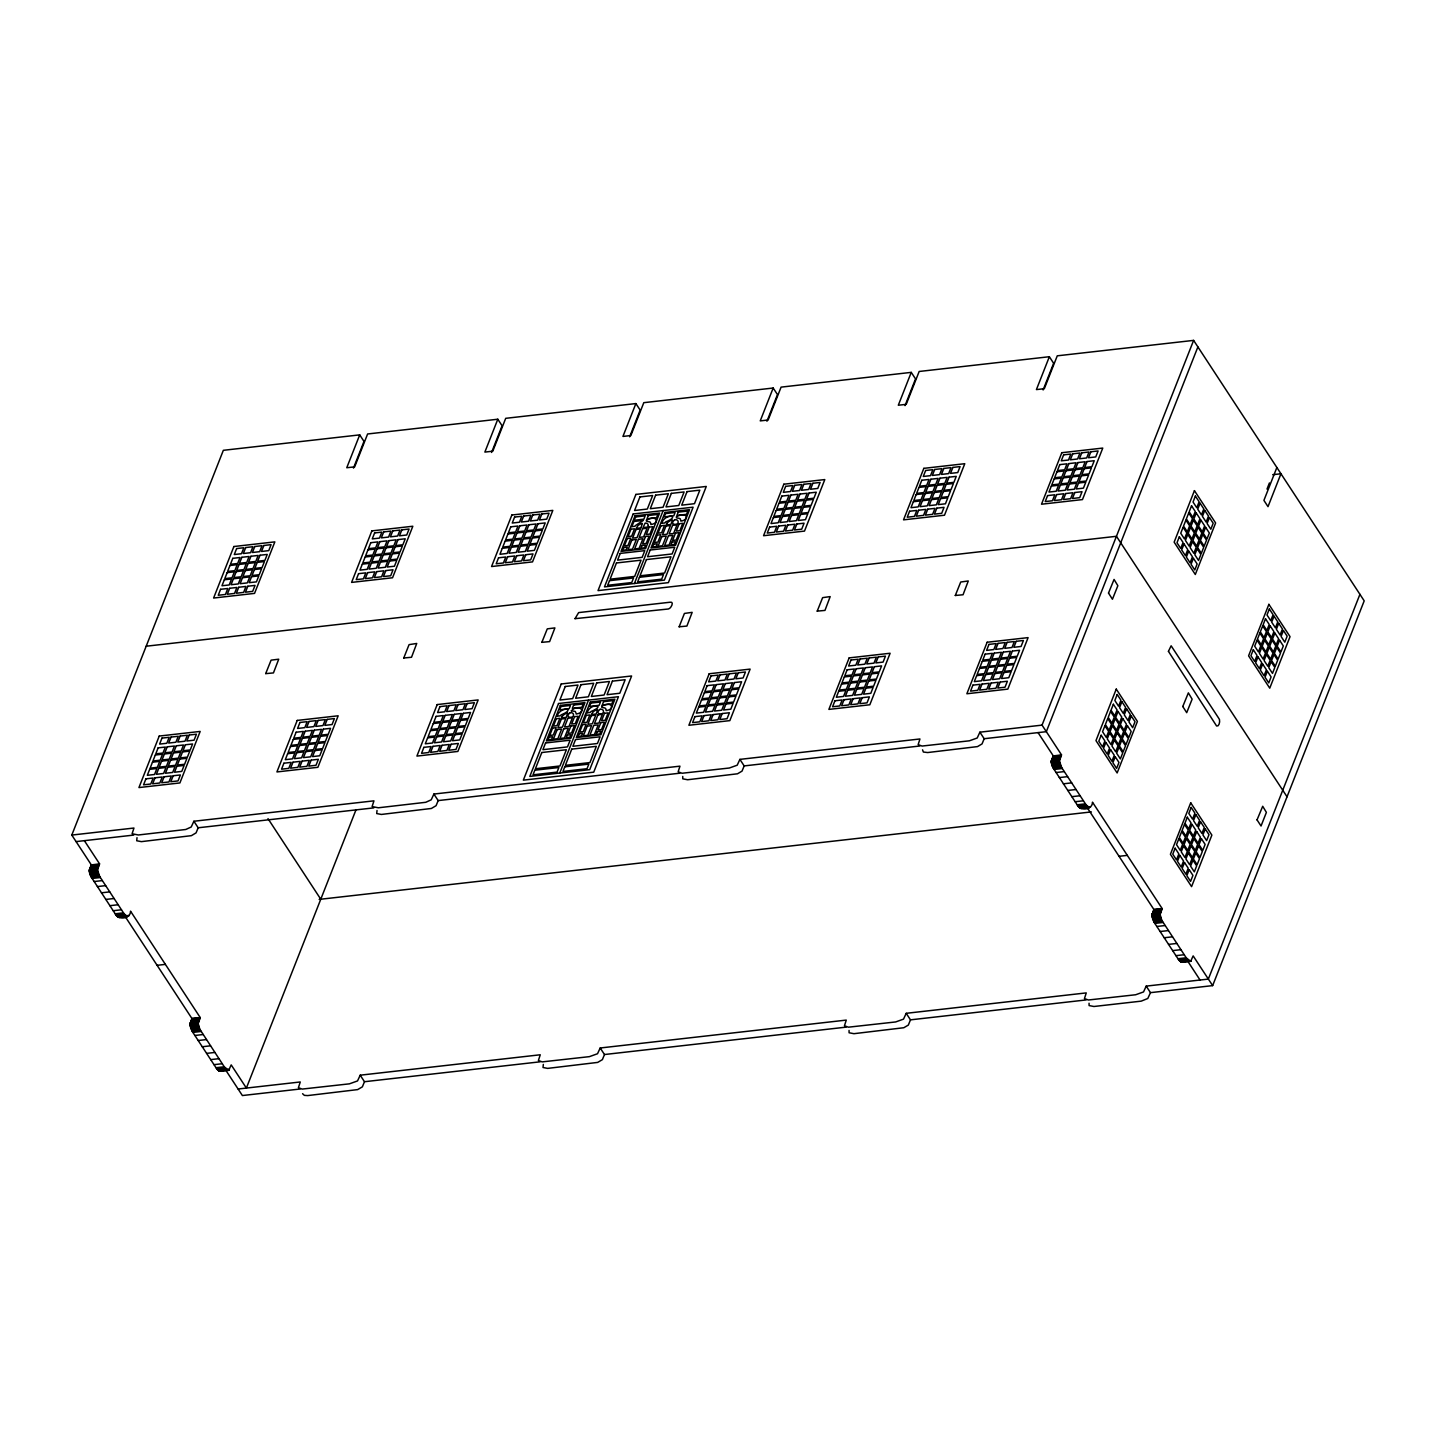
<?xml version="1.0" encoding="UTF-8"?>
<svg xmlns="http://www.w3.org/2000/svg" width="1436" height="1436" viewBox="0 0 1436 1436"><rect width="100%" height="100%" fill="white"/><g stroke="black" fill="none" stroke-linecap="round" stroke-linejoin="round"><path stroke-width="1.5" d="M356.074 809.617L246.382 1088.075L231.196 1064.884L228.701 1070.341L224.267 1066.786L199.855 1029.289L198.204 1023.635L200.232 1017.585L130.532 911.16C130.694 919.058 117.914 920.386 115.185 913.781L90.791 876.355L89.212 870.898L91.276 864.795L71.8 835.07L223.352 450.312L359.718 434.875L363.99 441.408L353.471 468.1M127.553 916.599L124.124 913.835L99.712 876.534L97.504 869.965L99.569 863.862L84.365 840.67M221.054 1070.538L219.367 1071.238L216.639 1068.689L192.227 1031.407L189.929 1024.568L191.939 1018.519L124.663 915.773M1089.062 1003.225L1089.098 1005.577L1093.945 1006.492L1141.207 1001.143L1147.795 998.487L1150.487 992.653L1212.648 985.617L1193.154 955.891L1190.659 961.33L1186.226 957.794L1161.796 920.297L1160.144 914.624L1162.173 908.593L1092.473 802.168C1092.652 810.048 1079.872 811.394 1077.144 804.788L1052.75 767.362L1051.17 761.906L1053.234 755.803L1038.048 732.611M1089.511 807.606L1086.083 804.842L1061.653 767.542L1059.445 760.972L1061.509 754.869L1042.051 725.126L1193.621 340.386L1057.273 355.823L1044.313 388.689L1036.415 389.587L1049.357 356.72L919.166 371.475L906.224 404.342L898.308 405.239L911.25 372.373L781.094 387.128L768.152 419.994L760.236 420.892L773.178 388.025L643.795 402.672L630.853 435.539L622.937 436.436L635.879 403.57L505.723 418.325L492.781 451.191L484.865 452.089L497.807 419.222L367.616 433.977L354.674 466.844L346.758 467.741L359.718 434.875M1183.013 961.528L1181.307 962.228L1178.597 959.697L1154.167 922.397L1151.869 915.558L1153.898 909.526L1087.806 808.594M137.012 837.673L136.725 840.76L141.392 841.64L191.383 835.662L196.068 832.88L198.168 827.782L193.896 821.248L373.952 800.839L372.103 806.565L378.35 807.786L425.774 802.293L431.231 799.798L433.887 794.054L679.964 766.16L678.151 771.814L682.046 773.25L729.362 768.009L737.207 765.191L739.899 759.375L919.955 738.966L918.142 744.62L922.056 746.056L969.372 740.814L977.216 737.996L979.89 732.18L1042.051 725.126M193.896 821.248L191.221 826.992L185.765 829.487L138.359 834.98L132.094 833.76L133.961 828.034L71.8 835.07M491.579 452.466L502.097 425.756L497.807 419.222M377.022 810.478L376.717 813.566L381.384 814.445L431.374 808.468L436.077 805.686L438.177 800.588L433.887 794.054M1359.928 594.325L1208.34 979.083L1146.197 986.119L1143.523 991.935L1135.679 994.753L1088.362 999.995L1084.449 998.558L1086.262 992.904L906.206 1013.313L903.513 1019.129L895.669 1021.947L848.353 1027.189L844.458 1025.753L846.271 1020.098L600.194 1047.993L597.52 1053.737L589.406 1056.645L542.162 1061.886L538.392 1060.504L540.259 1054.778L360.203 1075.187L357.528 1080.931L349.415 1083.839L302.152 1089.08L298.401 1087.698L300.268 1081.972L238.107 1089.009M360.203 1075.187L364.475 1081.721L362.375 1086.837L357.672 1089.601L307.699 1095.578L304.36 1095.363L302.583 1093.693M629.65 436.813L640.169 410.104L635.879 403.57M640.923 527.82L642.395 523.404A5.888 3.518 -33.2 0 0 641.048 523.727L639.182 524.678A13.211 7.898 -33.2 0 0 637.674 525.953L636.202 528.358L640.905 527.856M571.366 710.784C578.529 703.048 587.827 712.023 576.213 714.051A35.433 21.163 -33.2 0 0 576.033 713.154L575.262 711.43L571.384 710.802M648.336 525.612L647.762 527.048L643.041 527.604L645.087 523.099A5.888 3.518 -33.2 0 1 646.29 523.135L647.528 523.727A13.211 7.898 -33.2 0 1 648.121 524.768L648.336 525.594M559.771 773.035L588.491 700.122M634.425 583.501L663.163 510.57M591.506 714.518L592.978 712.112A13.211 7.898 -33.2 0 1 594.486 710.82L596.335 709.887A5.888 3.518 -33.2 0 1 597.681 709.563L596.191 713.997L591.506 714.536M666.735 523.53L666.16 524.966L670.863 524.463L672.569 519.994A5.888 3.518 -33.2 0 0 671.007 520.335L669.14 521.286A13.211 7.898 -33.2 0 0 667.632 522.56L666.789 523.44M766.932 421.251L777.468 394.559L773.178 388.025M543.329 1064.417L543.023 1067.504L547.69 1068.384L597.681 1062.407L602.384 1059.642L604.484 1054.527L600.194 1047.993M682.746 776.463L682.782 778.833L687.629 779.748L737.512 773.789L742.035 771.114L744.171 765.909L739.899 759.375M905.021 405.616L915.54 378.907L911.25 372.373M1043.11 389.964L1053.629 363.254L1049.357 356.72M922.54 749.825L923.384 752.033L927.638 752.554L977.521 746.594L982.044 743.92L984.181 738.714L979.89 732.18M849.053 1030.42L849.089 1032.771L853.935 1033.687L903.818 1027.727L908.342 1025.071L910.478 1019.847L906.206 1013.313M1197.893 346.92L1046.323 731.678L984.181 738.714M1267.001 489.084L1269.424 482.927M1276.855 467.526L1263.913 500.392L1268.006 506.639L1280.948 473.772L1272.673 474.706M1212.648 985.617L1364.2 600.858L1193.621 340.386M120.444 916.689L119.278 917.55M1082.385 807.696L1081.218 808.54M146.185 646.218L1116.454 536.292L1287.033 796.765M76.072 841.604L133.799 835.07M198.168 827.782L373.791 807.876M438.177 800.588L679.838 773.196M744.171 765.909L919.794 746.002M91.222 864.939L99.569 863.862M1053.18 755.946L1061.509 754.869M91.024 865.459L99.299 864.526M1052.965 756.449L1061.258 755.515M90.737 866.195L99.012 865.262M1052.678 757.185L1060.953 756.251M90.396 867.039L98.671 866.105M1052.337 758.046L1060.63 757.113M90.055 867.9L98.33 866.967M1052.014 758.908L1060.289 757.975M89.75 868.672L98.043 867.739M1051.708 759.68L1059.983 758.729M89.535 869.247L97.81 868.295M1051.475 760.236L1059.768 759.303M89.427 869.516L97.702 868.565M1051.367 760.506L1059.66 759.572M89.265 870.072L97.558 869.139M1051.224 761.08L1059.499 760.129M89.212 870.898L97.504 869.965M1051.17 761.906L1059.445 760.972M89.301 871.867L97.576 870.916M1051.242 762.857L1059.535 761.924M89.499 872.926L97.792 871.975M1051.457 763.916L1059.732 762.983M89.822 874.039L98.115 873.106M1051.78 765.047L1060.055 764.096M90.271 875.188L98.545 874.255M1052.211 766.196L1060.486 765.262M90.791 876.355L99.084 875.421M1052.75 767.362L1061.024 766.411M91.419 877.486L99.712 876.534M1053.378 768.475L1061.653 767.542M92.066 878.473L100.34 877.54M1054.024 769.481L1062.299 768.529M94.076 881.542L102.351 880.591M1056.016 772.532L1064.309 771.599M97.379 886.586L105.654 885.635M1059.319 777.576L1067.612 776.643M101.453 892.815L109.746 891.882M1063.412 783.823L1071.687 782.871M105.797 899.439L114.072 898.505M1067.756 790.446L1076.031 789.513M109.89 905.685L118.165 904.734M1071.83 796.675L1080.105 795.741M113.193 910.729L121.468 909.778M1075.133 801.719L1083.408 800.785M115.185 913.781L123.478 912.847M1077.144 804.788L1085.419 803.855M115.849 914.786L124.124 913.835M1077.808 805.775L1086.083 804.842M116.585 915.737L124.878 914.786M1078.544 806.727L1086.819 805.793M117.321 916.491L125.596 915.558M1079.262 807.499L1087.555 806.565M124.681 915.953L128.827 915.486M118.021 917.048L128.719 915.755M1079.98 808.055L1088.255 807.122M118.685 917.407L128.468 916.186M1080.626 808.414L1090.427 807.194M319.169 899.403L1091.378 811.914M157.098 965.315L165.373 964.382M1119.039 856.305L1127.332 855.371M191.939 1018.519L200.232 1017.585M1153.898 909.526L1162.173 908.593M191.886 1018.662L200.178 1017.729M1153.844 909.67L1162.119 908.719M191.688 1019.165L199.981 1018.232M1153.647 910.173L1161.921 909.221M191.419 1019.883L199.694 1018.95M1153.359 910.891L1161.634 909.939M191.078 1020.709L199.371 1019.775M1153.036 911.716L1161.311 910.783M190.755 1021.552L199.03 1020.619M1152.713 912.56L1160.988 911.609M190.467 1022.306L198.742 1021.355M1152.408 913.296L1160.683 912.363M190.234 1022.863L198.527 1021.911M1152.193 913.852L1160.467 912.919M190.144 1023.114L198.419 1022.181M1152.085 914.122L1160.36 913.188M189.983 1023.706L198.258 1022.755M1151.923 914.696L1160.216 913.763M189.929 1024.568L198.204 1023.635M1151.869 915.558L1160.144 914.624M190.001 1025.555L198.294 1024.622M1151.959 916.563L1160.234 915.63M190.216 1026.65L198.509 1025.717M1152.175 917.658L1160.45 916.724M190.557 1027.817L198.832 1026.884M1152.516 918.825L1160.791 917.891M191.006 1029.02L199.299 1028.086M1152.964 920.027L1161.239 919.094M191.562 1030.222L199.855 1029.289M1153.521 921.23L1161.796 920.297M192.227 1031.407L200.501 1030.456M1154.167 922.397L1162.442 921.463M192.873 1032.412L201.148 1031.479M1154.813 923.42L1163.106 922.468M194.883 1035.464L203.158 1034.53M1156.824 926.471L1165.099 925.538M198.186 1040.526L206.461 1039.574M1160.126 931.515L1168.401 930.582M202.261 1046.754L210.536 1045.821M1164.219 937.762L1172.494 936.81M206.604 1053.378L214.879 1052.444M1168.545 944.385L1176.838 943.452M210.679 1059.624L218.972 1058.673M1172.638 950.614L1180.913 949.681M213.982 1064.668L222.275 1063.717M1175.94 955.658L1184.215 954.725M215.992 1067.72L224.267 1066.786M1177.951 958.727L1186.226 957.794M216.639 1068.689L224.931 1067.756M1178.597 959.697L1186.872 958.763M217.357 1069.623L225.631 1068.671M1179.297 960.612L1187.59 959.679M218.057 1070.341L226.332 1069.407M1180.015 961.348L1188.29 960.415M225.308 1069.802L229.455 1069.335M218.739 1070.897L229.347 1069.587M1180.679 961.887L1188.972 960.953M220.821 1070.969L229.096 1070.017M1182.779 961.958L1191.054 961.025M219.367 1071.238L228.701 1070.341M1181.307 962.228L1190.659 961.33M300.106 1089.009L242.379 1095.542L226.421 1071.184M364.475 1081.721L540.098 1061.814M604.484 1054.527L846.145 1027.135M910.478 1019.847L1086.101 999.941M1188.38 962.174L1200.047 980.016M1146.197 986.119L1150.487 992.653M267.993 818.628L320.766 899.223M265.696 673.646L273.45 672.91L278.728 659.196L271.099 660.147L265.732 673.502M403.767 657.993L411.522 657.257L416.745 643.454L409.063 644.638L403.767 657.993M541.857 642.341L549.611 641.605L554.906 627.891L547.278 628.86L541.857 642.341M575.028 618.665L668.386 608.99C671.097 608.613 674.561 601.181 670.145 602.222L578.636 612.598L575.028 618.665M679.138 626.796L686.893 626.06L692.17 612.346L684.416 613.441L679.138 626.796M817.21 611.144L824.964 610.408L830.188 596.604L822.631 597.645L817.21 611.144M955.299 595.491L963.053 594.755L968.277 580.97L960.72 582.011L955.299 595.491M1108.502 593.068L1112.433 599.243L1117.854 585.708L1114.067 579.444L1108.502 593.068M1168.437 651.352L1216.579 725.97C1219.218 727.298 1220.905 719.615 1218.482 717.874L1171.13 645.787L1168.437 651.352M1182.779 706.512L1186.71 712.669L1192.131 699.152L1188.362 692.87L1182.779 706.512M1257.038 819.866L1261.041 826.005L1266.39 812.381L1262.711 806.278L1257.038 819.866M557.114 716.151L560.237 715.864A35.433 21.163 -33.2 0 1 561.171 714.841C577.164 708.361 560.327 705.866 557.114 716.151M631.768 526.599L634.891 526.312A35.433 21.163 -33.2 0 1 635.825 525.289L643.364 520.406L633.976 521.465L631.768 526.599M587.073 712.759L590.196 712.471A35.433 21.163 -33.2 0 1 591.129 711.448C607.159 704.95 590.304 702.491 587.073 712.759M661.727 523.207L664.778 523.009A35.433 21.163 -33.2 0 1 665.783 521.896C681.795 515.416 664.94 512.921 661.727 523.207M159.234 736.058L138.933 787.574L179.895 782.943L200.178 731.427L159.234 736.058M233.889 546.524L213.605 598.04L254.549 593.391L274.85 541.875L233.889 546.524M145.916 778.85L143.564 784.828L150.78 784.002L153.149 778.025L145.916 778.85M149.667 769.337L147.316 775.314L154.532 774.489L156.883 768.511L149.667 769.337M152.485 762.175L150.134 768.152L157.35 767.345L159.701 761.367L152.485 762.175M155.303 755.031L152.952 761.008L160.168 760.183L162.519 754.205L155.303 755.031M158.122 747.869L155.77 753.846L162.986 753.038L165.337 747.061L158.122 747.869M161.963 738.104L159.611 744.081L166.827 743.274L169.197 737.296L161.963 738.104M220.588 589.298L218.236 595.276L225.452 594.468L227.803 588.491L220.588 589.298M224.321 579.785L221.97 585.762L229.204 584.955L231.555 578.977L224.321 579.785M227.139 572.641L224.788 578.618L232.022 577.793L234.373 571.815L227.139 572.641M229.975 565.479L227.606 571.456L234.84 570.648L237.191 564.671L229.975 565.479M232.794 558.335L230.424 564.312L237.658 563.486L240.009 557.509L232.794 558.335M236.635 548.57L234.283 554.547L241.499 553.722L243.851 547.744L236.635 548.57M154.998 777.827L152.647 783.805L159.863 782.979L162.214 777.002L154.998 777.827M158.75 768.314L156.398 774.291L163.614 773.465L165.966 767.488L158.75 768.314M161.568 761.152L159.216 767.129L166.432 766.303L168.784 760.344L161.568 761.152M164.386 753.99L162.035 759.967L169.251 759.159L171.602 753.182L164.386 753.99M167.204 746.846L164.853 752.823L172.069 751.997L174.42 746.02L167.204 746.846M171.046 737.081L168.694 743.058L175.91 742.232L178.261 736.273L171.046 737.081M229.67 588.275L227.301 594.253L234.535 593.445L236.886 587.468L229.67 588.275M233.404 578.762L231.052 584.739L238.286 583.931L240.638 577.954L233.404 578.762M236.222 571.618L233.871 577.577L241.104 576.769L243.456 570.792L236.222 571.618M239.04 564.456L236.689 570.433L243.923 569.607L246.274 563.63L239.04 564.456M241.858 557.294L239.507 563.271L246.741 562.463L249.092 556.486L241.858 557.294M245.718 547.529L243.348 553.506L250.582 552.698L252.933 546.721L245.718 547.529M164.081 776.786L161.729 782.764L168.945 781.956L171.297 775.978L164.081 776.786M167.832 767.273L165.463 773.25L172.697 772.442L175.048 766.465L167.832 767.273M170.651 760.129L168.281 766.106L175.515 765.28L177.867 759.303L170.651 760.129M173.469 752.967L171.099 758.944L178.333 758.136L180.685 752.159L173.469 752.967M176.287 745.822L173.935 751.782L181.151 750.974L183.503 744.997L176.287 745.822M180.128 736.058L177.777 742.035L184.993 741.209L187.344 735.232L180.128 736.058M238.735 587.252L236.384 593.23L243.617 592.404L245.969 586.426L238.735 587.252M242.487 577.739L240.135 583.716L247.351 582.89L249.72 576.913L242.487 577.739M245.305 570.577L242.953 576.554L250.169 575.746L252.539 569.769L245.305 570.577M248.123 563.433L245.771 569.41L252.987 568.584L255.357 562.607L248.123 563.433M250.941 556.27L248.59 562.248L255.823 561.422L258.175 555.445L250.941 556.27M254.782 546.506L252.431 552.483L259.665 551.675L262.016 545.698L254.782 546.506M173.164 775.763L170.794 781.74L178.028 780.915L180.38 774.955L173.164 775.763M176.897 766.25L174.546 772.227L181.78 771.401L184.131 765.442L176.897 766.25M179.715 759.088L177.364 765.065L184.598 764.257L186.949 758.28L179.715 759.088M182.534 751.943L180.182 757.921L187.416 757.095L189.767 751.118L182.534 751.943M185.37 744.781L183 750.759L190.234 749.951L192.586 743.974L185.37 744.781M189.211 735.017L186.859 740.994L194.075 740.186L196.427 734.209L189.211 735.017M247.818 586.229L245.466 592.188L252.682 591.381L255.052 585.403L247.818 586.229M251.569 576.716L249.218 582.675L256.434 581.867L258.785 575.89L251.569 576.716M254.387 569.553L252.036 575.531L259.252 574.705L261.603 568.728L254.387 569.553M257.206 562.391L254.854 568.369L262.07 567.561L264.421 561.584L257.206 562.391M260.024 555.247L257.672 561.225L264.888 560.399L267.24 554.422L260.024 555.247M263.865 545.483L261.514 551.46L268.747 550.634L271.099 544.657L263.865 545.483M297.216 720.423L276.915 771.94L317.877 767.309L338.178 715.792L297.216 720.423M371.87 530.889L351.587 582.406L392.549 577.757L412.832 526.24L371.87 530.889M283.897 763.216L281.546 769.193L288.78 768.368L291.131 762.39L283.897 763.216M287.649 753.703L285.297 759.68L292.513 758.854L294.883 752.877L287.649 753.703M290.467 746.54L288.115 752.518L295.349 751.71L297.701 745.733L290.467 746.54M293.285 739.396L290.934 745.374L298.167 744.548L300.519 738.571L293.285 739.396M296.103 732.234L293.752 738.212L300.986 737.386L303.337 731.427L296.103 732.234M299.945 722.47L297.593 728.447L304.827 727.639L307.178 721.662L299.945 722.47M358.569 573.664L356.218 579.641L363.434 578.834L365.785 572.856L358.569 573.664M362.321 564.151L359.969 570.128L367.185 569.32L369.537 563.343L362.321 564.151M365.139 557.006L362.787 562.984L370.003 562.158L372.355 556.181L365.139 557.006M367.957 549.844L365.606 555.822L372.821 555.014L375.173 549.037L367.957 549.844M370.775 542.7L368.424 548.66L375.64 547.852L377.991 541.875L370.775 542.7M374.616 532.935L372.265 538.913L379.481 538.087L381.832 532.11L374.616 532.935M292.98 762.193L290.628 768.17L297.862 767.345L300.214 761.367L292.98 762.193M296.731 752.679L294.38 758.657L301.596 757.831L303.947 751.854L296.731 752.679M299.55 745.517L297.198 751.495L304.414 750.669L306.783 744.692L299.55 745.517M302.368 738.355L300.016 744.333L307.232 743.525L309.602 737.548L302.368 738.355M305.186 731.211L302.834 737.189L310.05 736.363L312.42 730.385L305.186 731.211M309.027 721.446L306.676 727.424L313.91 726.598L316.261 720.621L309.027 721.446M367.652 572.641L365.3 578.618L372.516 577.793L374.868 571.833L367.652 572.641M371.403 563.127L369.034 569.105L376.268 568.279L378.619 562.32L371.403 563.127M374.222 555.965L371.852 561.943L379.086 561.135L381.438 555.158L374.222 555.965M377.04 548.821L374.67 554.799L381.904 553.973L384.256 547.996L377.04 548.821M379.858 541.659L377.506 547.637L384.722 546.829L387.074 540.851L379.858 541.659M383.699 531.894L381.348 537.872L388.564 537.064L390.915 531.087L383.699 531.894M302.063 761.152L299.711 767.129L306.927 766.321L309.296 760.344L302.063 761.152M305.814 751.638L303.463 757.616L310.679 756.808L313.03 750.831L305.814 751.638M308.632 744.494L306.281 750.472L313.497 749.646L315.848 743.668L308.632 744.494M311.45 737.332L309.099 743.309L316.315 742.484L318.666 736.524L311.45 737.332M314.269 730.17L311.917 736.147L319.133 735.34L321.484 729.362L314.269 730.17M318.11 720.423L315.758 726.401L322.974 725.575L325.344 719.598L318.11 720.423M376.735 571.618L374.365 577.595L381.599 576.769L383.95 570.792L376.735 571.618M380.468 562.104L378.117 568.082L385.351 567.256L387.702 561.279L380.468 562.104M383.286 554.942L380.935 560.92L388.169 560.112L390.52 554.134L383.286 554.942M386.104 547.798L383.753 553.757L390.987 552.95L393.338 546.972L386.104 547.798M388.941 540.636L386.571 546.613L393.805 545.788L396.156 539.81L388.941 540.636M392.782 530.871L390.43 536.849L397.646 536.023L399.998 530.063L392.782 530.871M311.145 760.129L308.794 766.106L316.01 765.28L318.361 759.303L311.145 760.129M314.897 750.615L312.545 756.592L319.761 755.767L322.113 749.789L314.897 750.615M317.715 743.453L315.364 749.43L322.579 748.623L324.931 742.645L317.715 743.453M320.533 736.309L318.182 742.286L325.398 741.461L327.749 735.483L320.533 736.309M323.351 729.147L321 735.124L328.216 734.317L330.567 728.339L323.351 729.147M327.193 719.382L324.841 725.36L332.057 724.552L334.409 718.574L327.193 719.382M385.799 570.577L383.448 576.554L390.682 575.746L393.033 569.769L385.799 570.577M389.551 561.063L387.199 567.04L394.433 566.233L396.785 560.255L389.551 561.063M392.369 553.919L390.018 559.896L397.251 559.071L399.603 553.093L392.369 553.919M395.187 546.757L392.836 552.734L400.07 551.927L402.421 545.949L395.187 546.757M398.005 539.613L395.654 545.59L402.888 544.765L405.239 538.787L398.005 539.613M401.865 529.848L399.495 535.825L406.729 535L409.08 529.022L401.865 529.848M437.19 704.573L416.907 756.09L457.869 751.441L478.152 699.924L437.19 704.573M511.862 515.021L491.561 566.538L532.523 561.889L552.824 510.39L511.862 515.021M423.889 747.348L421.538 753.326L428.754 752.518L431.105 746.54L423.889 747.348M427.641 737.835L425.289 743.812L432.505 743.004L434.857 737.027L427.641 737.835M430.459 730.691L428.107 736.668L435.323 735.842L437.675 729.865L430.459 730.691M433.277 723.529L430.926 729.506L438.142 728.68L440.493 722.721L433.277 723.529M436.095 716.367L433.744 722.344L440.96 721.536L443.311 715.559L436.095 716.367M439.937 706.62L437.585 712.597L444.801 711.771L447.152 705.794L439.937 706.62M498.543 557.814L496.192 563.792L503.426 562.966L505.777 556.989L498.543 557.814M502.295 548.301L499.943 554.278L507.159 553.452L509.529 547.475L502.295 548.301M505.113 541.139L502.762 547.116L509.995 546.308L512.347 540.331L505.113 541.139M507.931 533.995L505.58 539.954L512.814 539.146L515.165 533.169L507.931 533.995M510.749 526.832L508.398 532.81L515.632 531.984L517.983 526.007L510.749 526.832M514.591 517.068L512.239 523.045L519.473 522.219L521.824 516.26L514.591 517.068M432.972 746.325L430.62 752.302L437.836 751.477L440.188 745.499L432.972 746.325M436.706 736.812L434.354 742.789L441.588 741.963L443.939 735.986L436.706 736.812M439.542 729.65L437.172 735.627L444.406 734.819L446.758 728.842L439.542 729.65M442.36 722.505L439.99 728.483L447.224 727.657L449.576 721.68L442.36 722.505M445.178 715.343L442.809 721.321L450.042 720.513L452.394 714.536L445.178 715.343M449.019 705.579L446.668 711.556L453.884 710.748L456.235 704.771L449.019 705.579M507.626 556.773L505.275 562.75L512.508 561.943L514.86 555.965L507.626 556.773M511.378 547.26L509.026 553.237L516.242 552.429L518.593 546.452L511.378 547.26M514.196 540.115L511.844 546.093L519.06 545.267L521.43 539.29L514.196 540.115M517.014 532.953L514.662 538.931L521.878 538.123L524.248 532.146L517.014 532.953M519.832 525.809L517.481 531.787L524.696 530.961L527.066 524.984L519.832 525.809M523.673 516.045L521.322 522.022L528.556 521.196L530.907 515.219L523.673 516.045M442.055 745.302L439.685 751.279L446.919 750.454L449.271 744.476L442.055 745.302M445.788 735.788L443.437 741.766L450.671 740.94L453.022 734.963L445.788 735.788M448.606 728.626L446.255 734.604L453.489 733.778L455.84 727.819L448.606 728.626M451.425 721.464L449.073 727.442L456.307 726.634L458.658 720.657L451.425 721.464M454.243 714.32L451.891 720.298L459.125 719.472L461.477 713.495L454.243 714.32M458.102 704.555L455.733 710.533L462.966 709.707L465.318 703.748L458.102 704.555M516.709 555.75L514.357 561.727L521.573 560.92L523.943 554.942L516.709 555.75M520.46 546.236L518.109 552.214L525.325 551.406L527.676 545.429L520.46 546.236M523.278 539.092L520.927 545.052L528.143 544.244L530.494 538.267L523.278 539.092M526.097 531.93L523.745 537.908L530.961 537.082L533.312 531.105L526.097 531.93M528.915 524.768L526.563 530.746L533.779 529.938L536.131 523.96L528.915 524.768M532.756 515.003L530.405 520.981L537.62 520.173L539.99 514.196L532.756 515.003M451.119 744.261L448.768 750.238L456.002 749.43L458.353 743.453L451.119 744.261M454.871 734.747L452.519 740.725L459.735 739.917L462.105 733.94L454.871 734.747M457.689 727.603L455.338 733.581L462.554 732.755L464.923 726.778L457.689 727.603M460.507 720.441L458.156 726.419L465.39 725.611L467.741 719.633L460.507 720.441M463.325 713.297L460.974 719.256L468.208 718.449L470.559 712.471L463.325 713.297M467.167 703.532L464.815 709.51L472.049 708.684L474.401 702.707L467.167 703.532M525.791 554.727L523.44 560.704L530.656 559.878L533.007 553.901L525.791 554.727M529.543 545.213L527.191 551.191L534.407 550.365L536.759 544.388L529.543 545.213M532.361 538.051L530.01 544.029L537.226 543.221L539.577 537.244L532.361 538.051M535.179 530.907L532.828 536.885L540.044 536.059L542.395 530.081L535.179 530.907M537.997 523.745L535.646 529.722L542.862 528.897L545.213 522.919L537.997 523.745M541.839 513.98L539.487 519.958L546.703 519.15L549.055 513.173L541.839 513.98M561.243 683.967L523.35 780.143L593.732 772.173L631.607 675.979L561.243 683.967M635.897 494.415L598.022 590.609L668.386 582.639L706.279 486.445L635.897 494.415M558.532 703.514L529.812 776.427L589.729 769.642L618.449 696.711L558.532 703.514M565.245 686.498L559.896 700.032L572.659 698.596L578.008 685.044L565.245 686.498M633.204 513.962L604.466 586.893L664.383 580.108L693.121 507.177L633.204 513.962M639.9 496.946L634.568 510.498L647.331 509.044L652.662 495.51L639.9 496.946M534.82 770.217L533.007 774.83L557.06 772.101L558.873 767.506L534.82 770.217M541.803 752.518L535.413 768.745L559.986 765.962L566.376 749.736L541.803 752.518M545.554 742.968L542.916 749.682L567.489 746.899L570.146 740.186L545.554 742.968M560.363 705.381L546.344 740.976L570.936 738.176L584.955 702.581L560.363 705.381M609.492 580.683L607.679 585.278L631.732 582.549L633.545 577.954L609.492 580.683M616.457 562.966L610.067 579.211L634.658 576.41L641.048 560.184L616.457 562.966M620.226 553.416L617.588 560.13L642.161 557.347L644.8 550.634L620.226 553.416M635.035 515.829L621.016 551.424L645.59 548.642L659.609 513.047L635.035 515.829M560.902 706.494L559.609 709.797L569.177 708.72L570.487 705.417L560.902 706.494M635.574 516.96L634.263 520.263L643.849 519.168L645.141 515.865L635.574 516.96M549.037 737.153L547.978 739.809L551.586 739.414L552.645 736.74L549.037 737.153M552.609 728.07L549.701 735.429L553.309 735.017L556.217 727.657L552.609 728.07M556.288 718.736L553.381 726.095L556.989 725.683L559.896 718.323L556.288 718.736M623.691 547.601L622.632 550.275L626.258 549.862L627.299 547.188L623.691 547.601M627.263 538.518L624.373 545.895L627.981 545.483L630.871 538.105L627.263 538.518M630.942 529.184L628.035 536.561L631.66 536.149L634.55 528.789L630.942 529.184M562.104 716.474L561.548 717.91L566.233 717.39L567.723 712.956A5.888 3.518 -33.2 0 0 566.376 713.279L564.528 714.23A13.211 7.898 -33.2 0 0 563.02 715.505L562.158 716.385M557.204 729.542L553.381 739.199L557.85 738.696L561.655 729.039L557.204 729.542M561.35 719.005L557.922 727.693L562.391 727.172L565.802 718.503L561.35 719.005M631.858 539.99L628.053 549.665L632.522 549.144L636.327 539.487L631.858 539.99M636.004 529.453L632.594 538.141L637.045 537.638L640.474 528.951L636.004 529.453M580.952 684.721L575.621 698.255L588.383 696.801L593.714 683.267L580.952 684.721M655.624 495.169L650.293 508.703L663.055 507.267L668.386 493.715L655.624 495.169M563.792 728.788L559.986 738.463L564.456 737.942L568.261 728.285L563.792 728.788M567.938 718.251L564.528 726.939L568.979 726.436L572.408 717.749L567.938 718.251M570.128 712.687C563.433 718.036 574.741 718.969 573.467 714.32A13.211 7.898 -33.2 0 0 572.874 713.279L571.636 712.687A5.888 3.518 -33.2 0 0 570.415 712.651L570.2 712.669M638.464 539.254L634.658 548.911L639.11 548.408L642.915 538.733L638.464 539.254M642.61 528.717L639.182 537.387L643.651 536.885L647.062 528.215L642.61 528.717M573.628 705.058L572.318 708.361L581.885 707.284L583.195 703.981L573.628 705.058M646.487 520.065C645.015 522.686 651.154 520.263 650.705 523.601A35.433 21.163 -33.2 0 1 650.885 524.499C659.375 523.673 657.634 514.178 646.487 520.065M648.282 515.524L646.99 518.809L656.557 517.732L657.85 514.429L648.282 515.524M567.31 735.07L566.251 737.745L569.859 737.332L570.918 734.676L567.31 735.07M570.882 726.006L567.974 733.365L571.582 732.952L574.49 725.593L570.882 726.006M574.562 716.672L571.654 724.031L575.262 723.618L578.169 716.259L574.562 716.672M641.964 545.536L640.923 548.193L644.531 547.798L645.572 545.124L641.964 545.536M645.536 536.454L642.646 543.813L646.254 543.4L649.162 536.041L645.536 536.454M649.216 527.12L646.326 534.479L649.934 534.066L652.824 526.707L649.216 527.12M596.676 682.926L591.345 696.478L604.107 695.024L609.438 681.49L596.676 682.926M671.33 493.392L665.999 506.926L678.761 505.49L684.11 491.938L671.33 493.392M564.779 766.824L562.966 771.437L587.019 768.709L588.832 764.114L564.779 766.824M571.761 749.125L565.371 765.352L589.945 762.57L596.335 746.343L571.761 749.125M575.531 739.576L572.874 746.289L597.448 743.507L600.104 736.794L575.531 739.576M590.322 701.989L576.303 737.565L600.894 734.783L614.913 699.188L590.322 701.989M639.451 577.29L637.638 581.885L661.691 579.157L663.504 574.562L639.451 577.29M646.415 559.573L640.025 575.818L664.617 573.018L671.007 556.791L646.415 559.573M650.185 550.024L647.546 556.737L672.12 553.955L674.758 547.242L650.185 550.024M664.994 512.437L650.975 548.031L675.548 545.249L689.567 509.654L664.994 512.437M578.995 733.76L577.936 736.417L581.544 736.022L582.603 733.347L578.995 733.76M582.567 724.677L579.659 732.037L583.267 731.624L586.175 724.265L582.567 724.677M586.247 715.343L583.339 722.703L586.947 722.29L589.855 714.931L586.247 715.343M590.86 703.101L589.568 706.404L599.135 705.327L600.445 702.024L590.86 703.101M653.649 544.208L652.608 546.883L656.216 546.47L657.257 543.795L653.649 544.208M657.221 535.125L654.331 542.485L657.939 542.09L660.829 534.713L657.221 535.125M660.901 525.791L658.011 533.169L661.619 532.756L664.509 525.379L660.901 525.791M665.532 513.567L664.24 516.87L673.807 515.775L675.1 512.472L665.532 513.567M587.162 726.149L583.357 735.806L587.809 735.304L591.614 725.647L587.162 726.149M591.309 715.613L587.88 724.283L592.35 723.78L595.76 715.11L591.309 715.613M661.816 536.597L658.011 546.272L662.481 545.752L666.286 536.095L661.816 536.597M665.963 526.061L662.552 534.748L667.004 534.246L670.433 525.558L665.963 526.061M593.75 725.395L589.945 735.053L594.414 734.55L598.22 724.893L593.75 725.395M597.897 714.859L594.486 723.547L598.938 723.044L602.366 714.356L597.897 714.859M600.104 709.294C593.391 714.643 604.7 715.577 603.425 710.928A13.211 7.898 -33.2 0 0 602.833 709.887L601.594 709.276A5.888 3.518 -33.2 0 0 600.374 709.258L600.158 709.276M668.422 535.843L664.617 545.518L669.068 545.016L672.874 535.341L668.422 535.843M672.569 525.325L669.14 533.995L673.61 533.492L677.02 524.804L672.569 525.325M674.758 519.76C668.063 525.073 679.354 526.043 678.097 521.376A13.211 7.898 -33.2 0 0 677.505 520.335L676.248 519.742A5.888 3.518 -33.2 0 0 675.046 519.706L674.758 519.76M601.792 706.207C600.302 708.845 606.459 706.404 605.992 709.761A35.433 21.163 -33.2 0 1 606.171 710.658C614.68 709.833 612.939 700.337 601.792 706.207M603.587 701.665L602.276 704.968L611.862 703.873L613.154 700.588L603.587 701.665M676.446 516.673C674.974 519.293 681.113 516.87 680.664 520.209A35.433 21.163 -33.2 0 1 680.843 521.106C689.244 520.281 687.862 510.803 676.571 516.637M678.241 512.114L676.948 515.416L686.516 514.339L687.808 511.036L678.241 512.114M612.4 681.149L607.051 694.701L619.813 693.247L625.163 679.713L612.4 681.149M687.054 491.597L681.723 505.149L694.485 503.695L699.817 490.161L687.054 491.597M597.268 731.678L596.209 734.352L599.817 733.94L600.876 731.265L597.268 731.678M600.84 722.595L597.932 729.973L601.54 729.56L604.448 722.2L600.84 722.595M604.52 713.261L601.612 720.639L605.22 720.226L608.128 712.866L604.52 713.261M671.922 542.144L670.881 544.8L674.489 544.406L675.53 541.731L671.922 542.144M675.512 533.061L672.604 540.421L676.212 540.008L679.12 532.648L675.512 533.061M679.174 523.727L676.284 531.087L679.892 530.674L682.782 523.314L679.174 523.727M709.187 673.753L688.885 725.27L729.847 720.621L750.13 669.104L709.187 673.753M783.841 484.201L763.557 535.718L804.501 531.087L824.803 479.57L783.841 484.201M694.934 716.636L692.583 722.613L699.817 721.805L702.168 715.828L694.934 716.636M698.686 707.122L696.334 713.1L703.568 712.292L705.92 706.315L698.686 707.122M701.504 699.978L699.152 705.956L706.386 705.13L708.738 699.152L701.504 699.978M704.322 692.816L701.971 698.793L709.205 697.968L711.556 691.99L704.322 692.816M707.14 685.654L704.789 691.631L712.023 690.824L714.374 684.846L707.14 685.654M711 675.907L708.63 681.885L715.864 681.059L718.215 675.082L711 675.907M769.606 527.102L767.255 533.079L774.471 532.253L776.822 526.276L769.606 527.102M773.358 517.588L771.006 523.566L778.222 522.74L780.574 516.763L773.358 517.588M776.176 510.426L773.825 516.404L781.04 515.578L783.392 509.618L776.176 510.426M778.994 503.264L776.643 509.241L783.859 508.434L786.21 502.456L778.994 503.264M781.812 496.12L779.461 502.097L786.677 501.272L789.028 495.294L781.812 496.12M785.654 486.355L783.302 492.333L790.518 491.507L792.887 485.53L785.654 486.355M704.017 715.613L701.665 721.59L708.899 720.764L711.251 714.787L704.017 715.613M707.769 706.099L705.417 712.076L712.633 711.251L715.002 705.273L707.769 706.099M710.587 698.937L708.235 704.914L715.451 704.107L717.82 698.129L710.587 698.937M713.405 691.793L711.053 697.77L718.269 696.945L720.639 690.967L713.405 691.793M716.223 684.631L713.871 690.608L721.087 689.783L723.457 683.823L716.223 684.631M720.064 674.866L717.713 680.843L724.947 680.036L727.298 674.058L720.064 674.866M778.689 526.061L776.337 532.038L783.553 531.23L785.905 525.253L778.689 526.061M782.44 516.547L780.071 522.524L787.305 521.717L789.656 515.739L782.44 516.547M785.259 509.403L782.889 515.38L790.123 514.555L792.475 508.577L785.259 509.403M788.077 502.241L785.725 508.218L792.941 507.411L795.293 501.433L788.077 502.241M790.895 495.097L788.543 501.056L795.759 500.249L798.111 494.271L790.895 495.097M794.736 485.332L792.385 491.309L799.601 490.484L801.952 484.506L794.736 485.332M713.1 714.59L710.748 720.567L717.964 719.741L720.333 713.764L713.1 714.59M716.851 705.076L714.5 711.053L721.716 710.228L724.067 704.25L716.851 705.076M719.669 697.914L717.318 703.891L724.534 703.066L726.885 697.088L719.669 697.914M722.487 690.752L720.136 696.729L727.352 695.921L729.703 689.944L722.487 690.752M725.306 683.608L722.954 689.585L730.17 688.759L732.522 682.782L725.306 683.608M729.147 673.843L726.795 679.82L734.011 678.995L736.381 673.017L729.147 673.843M787.772 525.038L785.42 531.015L792.636 530.189L794.988 524.23L787.772 525.038M791.505 515.524L789.154 521.501L796.388 520.676L798.739 514.716L791.505 515.524M794.323 508.362L791.972 514.339L799.206 513.532L801.557 507.554L794.323 508.362M797.159 501.218L794.79 507.195L802.024 506.37L804.375 500.392L797.159 501.218M799.978 494.056L797.608 500.033L804.842 499.225L807.194 493.248L799.978 494.056M803.819 484.291L801.467 490.268L808.683 489.461L811.035 483.483L803.819 484.291M722.182 713.548L719.831 719.526L727.047 718.718L729.398 712.741L722.182 713.548M725.934 704.035L723.582 710.012L730.798 709.205L733.15 703.227L725.934 704.035M728.752 696.891L726.401 702.868L733.616 702.042L735.968 696.065L728.752 696.891M731.57 689.729L729.219 695.706L736.435 694.88L738.786 688.921L731.57 689.729M734.388 682.567L732.037 688.544L739.253 687.736L741.604 681.759L734.388 682.567M738.23 672.82L735.878 678.797L743.094 677.971L745.446 671.994L738.23 672.82M796.854 524.014L794.485 529.992L801.719 529.166L804.07 523.189L796.854 524.014M800.588 514.501L798.236 520.478L805.47 519.653L807.822 513.675L800.588 514.501M803.406 507.339L801.055 513.316L808.288 512.508L810.64 506.531L803.406 507.339M806.224 500.195L803.873 506.154L811.107 505.346L813.458 499.369L806.224 500.195M809.042 493.033L806.691 499.01L813.925 498.184L816.276 492.207L809.042 493.033M812.902 483.268L810.532 489.245L817.766 488.437L820.118 482.46L812.902 483.268M849.161 657.885L828.877 709.402L869.821 704.771L890.123 653.254L849.161 657.885M923.833 468.351L903.531 519.85L944.493 515.219L964.777 463.702L923.833 468.351M834.926 700.786L832.575 706.763L839.791 705.938L842.142 699.96L834.926 700.786M838.678 691.272L836.326 697.25L843.542 696.424L845.894 690.447L838.678 691.272M841.496 684.11L839.145 690.088L846.36 689.262L848.712 683.285L841.496 684.11M844.314 676.948L841.963 682.926L849.179 682.118L851.53 676.141L844.314 676.948M847.132 669.804L844.781 675.782L851.997 674.956L854.348 668.979L847.132 669.804M850.974 660.039L848.622 666.017L855.838 665.191L858.189 659.214L850.974 660.039M909.58 511.234L907.229 517.211L914.463 516.386L916.814 510.426L909.58 511.234M913.332 501.72L910.98 507.698L918.214 506.872L920.566 500.913L913.332 501.72M916.15 494.558L913.799 500.536L921.032 499.728L923.384 493.751L916.15 494.558M918.968 487.414L916.617 493.392L923.851 492.566L926.202 486.589L918.968 487.414M921.786 480.252L919.435 486.23L926.669 485.422L929.02 479.445L921.786 480.252M925.646 470.487L923.276 476.465L930.51 475.657L932.862 469.68L925.646 470.487M844.009 699.745L841.658 705.722L848.873 704.914L851.225 698.937L844.009 699.745M847.761 690.231L845.391 696.209L852.625 695.401L854.976 689.424L847.761 690.231M850.579 683.087L848.209 689.065L855.443 688.239L857.795 682.262L850.579 683.087M853.397 675.925L851.027 681.903L858.261 681.077L860.613 675.117L853.397 675.925M856.215 668.763L853.846 674.74L861.079 673.933L863.431 667.955L856.215 668.763M860.056 659.016L857.705 664.994L864.921 664.168L867.272 658.191L860.056 659.016M918.663 510.211L916.312 516.188L923.545 515.362L925.897 509.385L918.663 510.211M922.415 500.697L920.063 506.675L927.279 505.849L929.648 499.872L922.415 500.697M925.233 493.535L922.881 499.513L930.097 498.705L932.467 492.727L925.233 493.535M928.051 486.391L925.699 492.351L932.915 491.543L935.285 485.565L928.051 486.391M930.869 479.229L928.518 485.206L935.733 484.381L938.103 478.403L930.869 479.229M934.71 469.464L932.359 475.442L939.593 474.616L941.944 468.657L934.71 469.464M853.092 698.722L850.722 704.699L857.956 703.873L860.308 697.896L853.092 698.722M856.825 689.208L854.474 695.186L861.708 694.36L864.059 688.382L856.825 689.208M859.643 682.046L857.292 688.024L864.526 687.216L866.877 681.238L859.643 682.046M862.462 674.902L860.11 680.879L867.344 680.054L869.695 674.076L862.462 674.902M865.28 667.74L862.928 673.717L870.162 672.91L872.514 666.932L865.28 667.74M869.139 657.975L866.77 663.953L874.003 663.145L876.355 657.167L869.139 657.975M927.746 509.17L925.394 515.147L932.61 514.339L934.98 508.362L927.746 509.17M931.497 499.656L929.146 505.634L936.362 504.826L938.713 498.848L931.497 499.656M934.315 492.512L931.964 498.489L939.18 497.664L941.531 491.686L934.315 492.512M937.134 485.35L934.782 491.327L941.998 490.52L944.35 484.542L937.134 485.35M939.952 478.206L937.6 484.183L944.816 483.358L947.168 477.38L939.952 478.206M943.793 468.441L941.442 474.418L948.657 473.593L951.027 467.615L943.793 468.441M862.156 697.699L859.805 703.676L867.039 702.85L869.39 696.873L862.156 697.699M865.908 688.185L863.557 694.162L870.79 693.337L873.142 687.359L865.908 688.185M868.726 681.023L866.375 687L873.609 686.175L875.96 680.215L868.726 681.023M871.544 673.861L869.193 679.838L876.427 679.031L878.778 673.053L871.544 673.861M874.362 666.717L872.011 672.694L879.245 671.869L881.596 665.891L874.362 666.717M878.204 656.952L875.852 662.929L883.086 662.104L885.438 656.144L878.204 656.952M936.828 508.147L934.477 514.124L941.693 513.316L944.044 507.339L936.828 508.147M940.58 498.633L938.229 504.61L945.444 503.803L947.796 497.825L940.58 498.633M943.398 491.489L941.047 497.448L948.263 496.641L950.614 490.663L943.398 491.489M946.216 484.327L943.865 490.304L951.081 489.479L953.432 483.501L946.216 484.327M949.034 477.165L946.683 483.142L953.899 482.334L956.25 476.357L949.034 477.165M952.876 467.418L950.524 473.377L957.74 472.57L960.092 466.592L952.876 467.418M987.142 642.251L966.859 693.767L1007.821 689.118L1028.104 637.62L987.142 642.251M1061.814 452.717L1041.513 504.215L1082.475 499.584L1102.776 448.068L1061.814 452.717M972.908 685.151L970.557 691.129L977.79 690.303L980.142 684.326L972.908 685.151M976.659 675.638L974.308 681.615L981.524 680.79L983.875 674.812L976.659 675.638M979.478 668.476L977.126 674.453L984.342 673.628L986.694 667.65L979.478 668.476M982.296 661.314L979.944 667.291L987.16 666.484L989.53 660.506L982.296 661.314M985.114 654.17L982.762 660.147L989.978 659.321L992.348 653.344L985.114 654.17M988.955 644.405L986.604 650.382L993.838 649.557L996.189 643.579L988.955 644.405M1047.58 495.6L1045.228 501.577L1052.444 500.751L1054.796 494.774L1047.58 495.6M1051.332 486.086L1048.962 492.063L1056.196 491.238L1058.547 485.26L1051.332 486.086M1054.15 478.924L1051.78 484.901L1059.014 484.094L1061.366 478.116L1054.15 478.924M1056.968 471.78L1054.598 477.757L1061.832 476.931L1064.184 470.954L1056.968 471.78M1059.786 464.618L1057.417 470.595L1064.65 469.787L1067.002 463.81L1059.786 464.618M1063.627 454.853L1061.276 460.83L1068.492 460.023L1070.843 454.045L1063.627 454.853M981.991 684.11L979.639 690.088L986.855 689.28L989.225 683.303L981.991 684.11M985.742 674.597L983.391 680.574L990.607 679.766L992.958 673.789L985.742 674.597M988.56 667.453L986.209 673.43L993.425 672.604L995.776 666.627L988.56 667.453M991.378 660.291L989.027 666.268L996.243 665.442L998.594 659.465L991.378 660.291M994.197 653.129L991.845 659.106L999.061 658.298L1001.413 652.321L994.197 653.129M998.038 643.382L995.687 649.359L1002.902 648.534L1005.272 642.556L998.038 643.382M1056.663 494.576L1054.293 500.554L1061.527 499.728L1063.879 493.751L1056.663 494.576M1060.396 485.063L1058.045 491.04L1065.279 490.215L1067.63 484.237L1060.396 485.063M1063.214 477.901L1060.863 483.878L1068.097 483.052L1070.448 477.093L1063.214 477.901M1066.033 470.739L1063.681 476.716L1070.915 475.908L1073.266 469.931L1066.033 470.739M1068.851 463.595L1066.499 469.572L1073.733 468.746L1076.085 462.769L1068.851 463.595M1072.71 453.83L1070.341 459.807L1077.574 458.981L1079.926 453.004L1072.71 453.83M991.073 683.087L988.722 689.065L995.938 688.239L998.289 682.262L991.073 683.087M994.825 673.574L992.473 679.551L999.689 678.725L1002.041 672.748L994.825 673.574M997.643 666.412L995.292 672.389L1002.507 671.581L1004.859 665.604L997.643 666.412M1000.461 659.268L998.11 665.245L1005.326 664.419L1007.677 658.442L1000.461 659.268M1003.279 652.106L1000.928 658.083L1008.144 657.257L1010.495 651.298L1003.279 652.106M1007.121 642.341L1004.769 648.318L1011.985 647.51L1014.337 641.533L1007.121 642.341M1065.727 493.535L1063.376 499.513L1070.61 498.705L1072.961 492.727L1065.727 493.535M1069.479 484.022L1067.128 489.999L1074.361 489.191L1076.713 483.214L1069.479 484.022M1072.297 476.878L1069.946 482.855L1077.179 482.029L1079.531 476.052L1072.297 476.878M1075.115 469.716L1072.764 475.693L1079.998 474.885L1082.349 468.908L1075.115 469.716M1077.933 462.571L1075.582 468.531L1082.816 467.723L1085.167 461.746L1077.933 462.571M1081.775 452.807L1079.423 458.784L1086.657 457.958L1089.009 451.981L1081.775 452.807M1000.156 682.064L997.805 688.041L1005.02 687.216L1007.372 681.238L1000.156 682.064M1003.908 672.551L1001.538 678.528L1008.772 677.702L1011.123 671.725L1003.908 672.551M1006.726 665.389L1004.356 671.366L1011.59 670.54L1013.942 664.563L1006.726 665.389M1009.544 658.226L1007.174 664.204L1014.408 663.396L1016.76 657.419L1009.544 658.226M1012.362 651.082L1009.993 657.06L1017.226 656.234L1019.578 650.257L1012.362 651.082M1016.203 641.318L1013.852 647.295L1021.068 646.469L1023.419 640.492L1016.203 641.318M1074.81 492.512L1072.459 498.489L1079.692 497.664L1082.044 491.704L1074.81 492.512M1078.562 482.999L1076.21 488.976L1083.426 488.15L1085.795 482.191L1078.562 482.999M1081.38 475.837L1079.028 481.814L1086.244 481.006L1088.614 475.029L1081.38 475.837M1084.198 468.692L1081.847 474.67L1089.062 473.844L1091.432 467.867L1084.198 468.692M1087.016 461.53L1084.665 467.508L1091.881 466.7L1094.25 460.723L1087.016 461.53M1090.857 451.766L1088.506 457.743L1095.74 456.935L1098.091 450.958L1090.857 451.766M1116.257 689.1L1095.973 740.617L1117.136 772.945L1137.42 721.428L1116.257 689.1M1194.429 490.645L1174.145 542.162L1195.308 574.49L1215.61 522.973L1194.429 490.645M1101.161 735.25L1098.809 741.227L1102.543 746.917L1104.894 740.94L1101.161 735.25M1104.912 725.736L1102.561 731.714L1106.294 737.404L1108.646 731.427L1104.912 725.736M1107.73 718.574L1105.379 724.552L1109.113 730.26L1111.464 724.283L1107.73 718.574M1110.549 711.412L1108.197 717.39L1111.931 723.098L1114.282 717.12L1110.549 711.412M1113.367 704.268L1111.015 710.246L1114.749 715.936L1117.1 709.958L1113.367 704.268M1117.208 694.503L1114.857 700.481L1118.59 706.189L1120.942 700.212L1117.208 694.503M1179.333 536.795L1176.982 542.772L1180.715 548.462L1183.067 542.485L1179.333 536.795M1183.084 527.281L1180.733 533.259L1184.467 538.949L1186.818 532.971L1183.084 527.281M1185.903 520.119L1183.551 526.097L1187.285 531.805L1189.636 525.827L1185.903 520.119M1188.721 512.957L1186.369 518.935L1190.103 524.643L1192.454 518.665L1188.721 512.957M1191.539 505.813L1189.188 511.79L1192.921 517.481L1195.273 511.503L1191.539 505.813M1195.38 496.048L1193.029 502.026L1196.762 507.734L1199.114 501.756L1195.38 496.048M1105.846 742.412L1103.494 748.389L1107.228 754.08L1109.579 748.102L1105.846 742.412M1109.597 732.899L1107.246 738.876L1110.979 744.566L1113.331 738.589L1109.597 732.899M1112.415 725.736L1110.064 731.714L1113.797 737.422L1116.149 731.445L1112.415 725.736M1115.233 718.592L1112.882 724.57L1116.616 730.26L1118.967 724.283L1115.233 718.592M1118.052 711.43L1115.7 717.408L1119.434 723.116L1121.785 717.138L1118.052 711.43M1121.893 701.665L1119.542 707.643L1123.275 713.351L1125.627 707.374L1121.893 701.665M1184.036 543.957L1181.666 549.934L1185.4 555.624L1187.752 549.647L1184.036 543.957M1187.769 534.443L1185.418 540.421L1189.152 546.111L1191.503 540.133L1187.769 534.443M1190.588 527.281L1188.236 533.259L1191.97 538.967L1194.321 532.989L1190.588 527.281M1193.406 520.137L1191.054 526.115L1194.788 531.805L1197.139 525.827L1193.406 520.137M1196.224 512.975L1193.872 518.952L1197.606 524.661L1199.957 518.683L1196.224 512.975M1200.083 503.21L1197.714 509.188L1201.447 514.896L1203.817 508.918L1200.083 503.21M1110.549 749.574L1108.197 755.551L1111.931 761.26L1114.282 755.282L1110.549 749.574M1114.3 740.061L1111.931 746.038L1115.664 751.746L1118.034 745.769L1114.3 740.061M1117.118 732.899L1114.749 738.876L1118.482 744.584L1120.852 738.607L1117.118 732.899M1119.936 725.754L1117.567 731.732L1121.301 737.422L1123.67 731.445L1119.936 725.754M1122.755 718.592L1120.403 724.57L1124.119 730.278L1126.488 724.3L1122.755 718.592M1126.596 708.828L1124.244 714.805L1127.978 720.513L1130.329 714.536L1126.596 708.828M1188.721 551.119L1186.369 557.096L1190.103 562.804L1192.454 556.827L1188.721 551.119M1192.472 541.605L1190.121 547.583L1193.837 553.291L1196.206 547.313L1192.472 541.605M1195.29 534.443L1192.939 540.421L1196.655 546.129L1199.024 540.151L1195.29 534.443M1198.109 527.299L1195.757 533.277L1199.491 538.967L1201.842 532.989L1198.109 527.299M1200.927 520.137L1198.575 526.115L1202.309 531.823L1204.66 525.845L1200.927 520.137M1204.768 510.372L1202.417 516.35L1206.15 522.058L1208.502 516.08L1204.768 510.372M1115.233 756.736L1112.882 762.713L1116.616 768.422L1118.967 762.444L1115.233 756.736M1118.985 747.223L1116.634 753.2L1120.367 758.908L1122.719 752.931L1118.985 747.223M1121.803 740.078L1119.452 746.056L1123.185 751.746L1125.537 745.769L1121.803 740.078M1124.621 732.916L1122.27 738.894L1126.003 744.584L1128.355 738.625L1124.621 732.916M1127.439 725.754L1125.088 731.732L1128.822 737.44L1131.173 731.462L1127.439 725.754M1131.281 716.008L1128.929 721.985L1132.663 727.675L1135.014 721.698L1131.281 716.008M1193.406 558.281L1191.054 564.258L1194.788 569.966L1197.139 563.989L1193.406 558.281M1197.157 548.767L1194.806 554.745L1198.539 560.453L1200.891 554.475L1197.157 548.767M1199.975 541.623L1197.624 547.601L1201.358 553.291L1203.709 547.313L1199.975 541.623M1202.794 534.461L1200.442 540.439L1204.176 546.129L1206.527 540.151L1202.794 534.461M1205.612 527.299L1203.26 533.277L1206.994 538.985L1209.345 533.007L1205.612 527.299M1209.453 517.552L1207.102 523.512L1210.835 529.22L1213.187 523.242L1209.453 517.552M1190.713 802.796L1170.412 854.312L1191.575 886.622L1211.876 835.106L1190.713 802.796M1268.885 604.341L1248.584 655.839L1269.747 688.167L1290.049 636.651L1268.885 604.341M1175.133 848.191L1172.763 854.169L1176.497 859.877L1178.848 853.899L1175.133 848.191M1178.866 838.678L1176.515 844.655L1180.248 850.363L1182.6 844.386L1178.866 838.678M1181.684 831.516L1179.333 837.493L1183.067 843.201L1185.418 837.224L1181.684 831.516M1184.503 824.372L1182.151 830.349L1185.885 836.039L1188.236 830.062L1184.503 824.372M1187.321 817.21L1184.969 823.187L1188.703 828.895L1191.054 822.918L1187.321 817.21M1191.18 807.445L1188.811 813.422L1192.544 819.13L1194.914 813.153L1191.18 807.445M1253.305 649.736L1250.935 655.713L1254.669 661.422L1257.038 655.444L1253.305 649.736M1257.038 640.223L1254.687 646.2L1258.421 651.908L1260.772 645.931L1257.038 640.223M1259.857 633.061L1257.505 639.038L1261.239 644.746L1263.59 638.769L1259.857 633.061M1262.675 625.916L1260.323 631.894L1264.057 637.584L1266.408 631.607L1262.675 625.916M1265.493 618.754L1263.141 624.732L1266.875 630.44L1269.227 624.463L1265.493 618.754M1269.352 608.99L1266.983 614.967L1270.716 620.675L1273.086 614.698L1269.352 608.99M1179.818 855.353L1177.466 861.331L1181.2 867.039L1183.551 861.061L1179.818 855.353M1183.569 845.84L1181.218 851.817L1184.933 857.525L1187.303 851.548L1183.569 845.84M1186.387 838.696L1184.036 844.673L1187.752 850.363L1190.121 844.386L1186.387 838.696M1189.205 831.534L1186.854 837.511L1190.588 843.219L1192.939 837.242L1189.205 831.534M1192.024 824.372L1189.672 830.349L1193.406 836.057L1195.757 830.08L1192.024 824.372M1195.865 814.625L1193.513 820.602L1197.247 826.292L1199.598 820.315L1195.865 814.625M1257.99 656.898L1255.638 662.876L1259.372 668.584L1261.723 662.606L1257.99 656.898M1261.741 647.385L1259.39 653.362L1263.124 659.07L1265.475 653.093L1261.741 647.385M1264.56 640.241L1262.208 646.218L1265.942 651.908L1268.293 645.931L1264.56 640.241M1267.378 633.079L1265.026 639.056L1268.76 644.746L1271.111 638.787L1267.378 633.079M1270.196 625.916L1267.844 631.894L1271.578 637.602L1273.929 631.625L1270.196 625.916M1274.037 616.17L1271.686 622.147L1275.419 627.837L1277.771 621.86L1274.037 616.17M1184.503 862.515L1182.151 868.493L1185.885 874.201L1188.236 868.224L1184.503 862.515M1188.254 853.002L1185.903 858.979L1189.636 864.687L1191.988 858.71L1188.254 853.002M1191.072 845.858L1188.721 851.835L1192.454 857.525L1194.806 851.548L1191.072 845.858M1193.89 838.696L1191.539 844.673L1195.273 850.381L1197.624 844.404L1193.89 838.696M1196.709 831.534L1194.357 837.511L1198.091 843.219L1200.442 837.242L1196.709 831.534M1200.55 821.787L1198.198 827.764L1201.932 833.454L1204.283 827.477L1200.55 821.787M1262.675 664.06L1260.323 670.038L1264.057 675.746L1266.408 669.768L1262.675 664.06M1266.426 654.547L1264.075 660.524L1267.808 666.232L1270.16 660.255L1266.426 654.547M1269.245 647.403L1266.893 653.38L1270.627 659.07L1272.978 653.093L1269.245 647.403M1272.063 640.241L1269.711 646.218L1273.445 651.926L1275.796 645.949L1272.063 640.241M1274.881 633.079L1272.529 639.056L1276.263 644.764L1278.614 638.787L1274.881 633.079M1278.722 623.332L1276.371 629.309L1280.104 634.999L1282.456 629.022L1278.722 623.332M1189.205 869.695L1186.836 875.673L1190.57 881.363L1192.939 875.386L1189.205 869.695M1192.939 860.182L1190.588 866.159L1194.321 871.849L1196.673 865.872L1192.939 860.182M1195.757 853.02L1193.406 858.997L1197.139 864.687L1199.491 858.71L1195.757 853.02M1198.575 845.858L1196.224 851.835L1199.957 857.543L1202.309 851.566L1198.575 845.858M1201.411 838.714L1199.042 844.691L1202.776 850.381L1205.127 844.404L1201.411 838.714M1205.253 828.949L1202.901 834.926L1206.635 840.616L1208.986 834.639L1205.253 828.949M1267.378 671.24L1265.026 677.2L1268.76 682.908L1271.111 676.93L1267.378 671.24M1271.129 661.727L1268.76 667.686L1272.493 673.394L1274.845 667.417L1271.129 661.727M1273.947 654.565L1271.578 660.542L1275.312 666.232L1277.681 660.255L1273.947 654.565M1276.766 647.403L1274.396 653.38L1278.13 659.088L1280.499 653.111L1276.766 647.403M1279.584 640.259L1277.214 646.236L1280.948 651.926L1283.317 645.949L1279.584 640.259M1283.425 630.494L1281.074 636.471L1284.807 642.161L1287.159 636.184L1283.425 630.494"/></g></svg>
